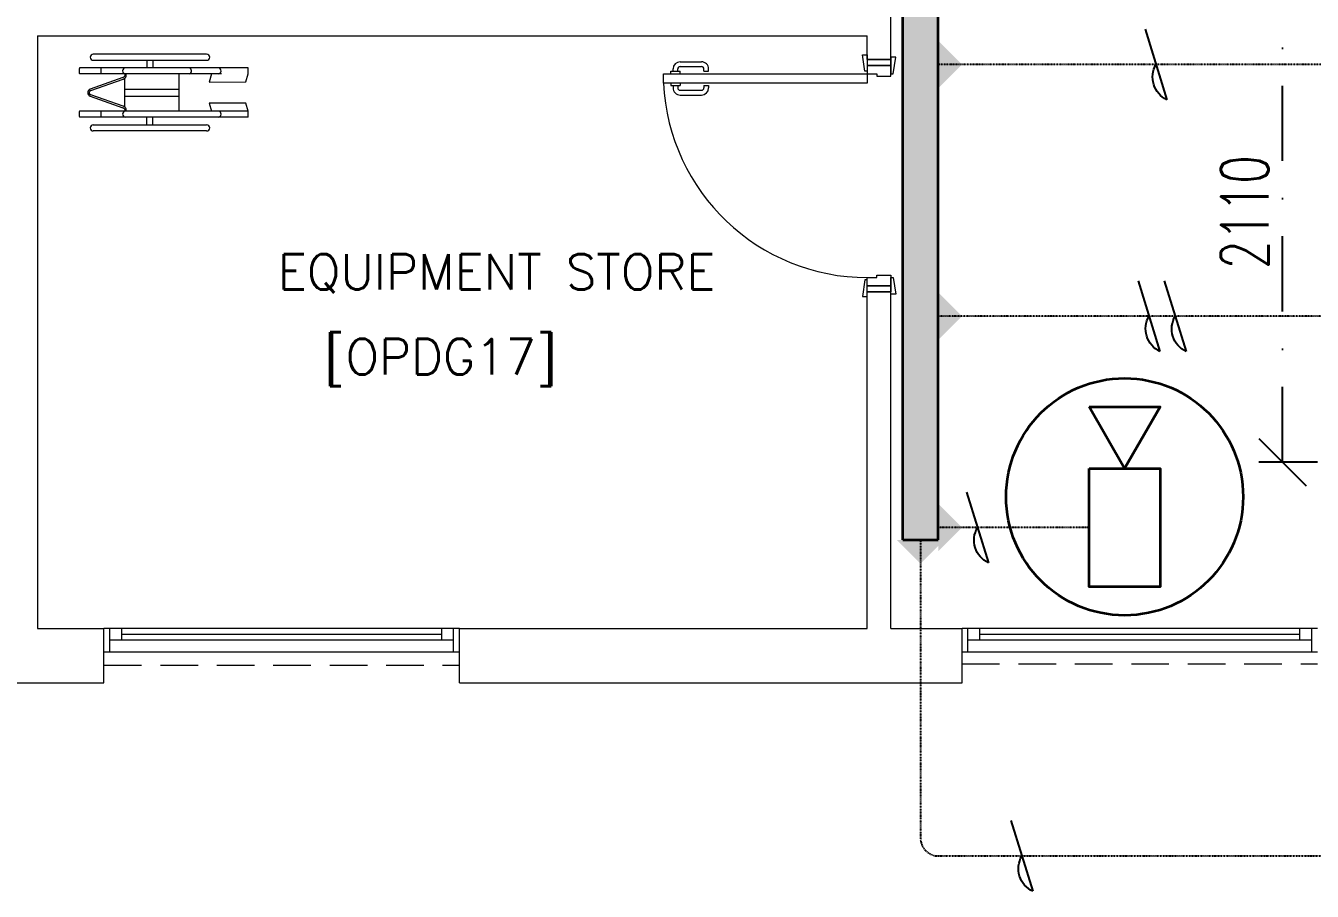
# Model space of a CAD drawing. Header units: inches. Extents: x -12418 to 57169, y -29325 to 19878.
# Drawn here: x 14148 to 19575, y -13976 to -10325 of the extents above; entities that cross this region are included whole.
import ezdxf

# ---------------------------------------------------------------- set-up
doc = ezdxf.new("R2010")
doc.units = ezdxf.units.IN
doc.header["$LTSCALE"] = 25
doc.header["$MEASUREMENT"] = 0
doc.linetypes.add('00-Ground Floor$0$HIDDEN', pattern=[9.525, 6.35, -3.175])
doc.linetypes.add('DASHDOT', pattern=[25.4, 12.7, -6.35, 0, -6.35])
doc.layers.get('0').update_dxf_attribs({"color": 8})
doc.layers.get('Defpoints').update_dxf_attribs({"color": 8})
doc.layers.add('0 @ 50', color=8, linetype='Continuous')
doc.layers.add('T-WIRE', color=140, linetype='Continuous')
for name, color, linetype, lineweight in [('00-Ground Floor$0$72_EGR_BASE_TEXT', 252, 'Continuous', 5), ('00-Ground Floor$0$Aluminum', 251, 'Continuous', 5), ('00-Ground Floor$0$LOADING', 253, 'Continuous', 5), ('00-Ground Floor$0$Proj', 251, 'Continuous', 5), ('00-Ground Floor$0$Walls', 251, 'Continuous', 5), ('00-Ground Floor$0$Wooden Joinery', 251, 'Continuous', 5), ('E-LITE-CLNG-CNDT', 6, 'DASHDOT', 35), ('T-CABL-TRAY', 60, 'Continuous', 35), ('T-DATA-CLNG-COND', 51, 'DASHDOT', 25), ('T-DATA-CLNG-COND @ 100', 51, 'DASHDOT', 25), ('T-DATA-DIM', 251, 'DASHDOT', 25), ('T-SERT-CLNG @ 100', 60, 'Continuous', 35)]:
    doc.layers.add(name, color=color, linetype=linetype, lineweight=lineweight)
doc.styles.add('00-Ground Floor$0$SIMPLEX', font='SIMPLEX.shx', dxfattribs={"height": 150})
doc.styles.add('DC_Simplex', font='SIMPLEX.shx', dxfattribs={"width": 0.7})
doc.dimstyles.new('DevCad-MM', dxfattribs={"dimscale": 0.01, "dimtxt": 2, "dimasz": 2, "dimexe": 1, "dimexo": 1, "dimgap": 0.6, "dimtad": 1, "dimdec": 0, "dimrnd": 10, "dimzin": 1, "dimdsep": 46, "dimtxsty": 'DC_Simplex', "dimblk1": 'OBLIQUE', "dimblk2": 'OBLIQUE', "dimsah": 1, "dimcen": 3, "dimclrd": 256, "dimclre": 256, "dimclrt": 45, "dimadec": 0, "dimazin": 0, "dimtfac": 1, "dimtdec": 0, "dimtix": 1, "dimtmove": 2, "dimatfit": 2, "dimldrblk": 'OBLIQUE', "dimfxl": 1, "dimtolj": 1, "dimtzin": 0, "dimarcsym": 0})

# ---------------------------------------------------------------- blocks, each defined once
blk = doc.blocks.new('00-Ground Floor$0$A$C72370EFE')
at = {"layer": '00-Ground Floor$0$Wooden Joinery'}
for p, q in [((-0.01, -0.04), (-0.02, -0.04)), ((-0.01, -0.03), (-0.01, -0.07)), ((0, -0.03), (-0.01, -0.03)), ((0.04, -0.03), (0.05, -0.03)), ((0.05, -0.03), (0.05, -0.07)), ((0.05, -0.04), (0.06, -0.04)), ((-0.05, -0.07), (-0.05, -0.16)), ((-0.03, -0.07), (-0.03, -0.16)), ((-0.01, -0.06), (-0.02, -0.06)), ((0, -0.07), (-0.01, -0.07)), ((0.04, -0.07), (0.05, -0.07)), ((0.05, -0.06), (0.06, -0.06)), ((0.07, -0.07), (0.07, -0.16)), ((0.09, -0.07), (0.09, -0.16)), ((-0.01, -0.17), (-0.02, -0.17)), ((-0.01, -0.19), (-0.02, -0.19)), ((-0.01, -0.17), (-0.01, -0.19)), ((0.05, -0.17), (0.06, -0.17)), ((0.05, -0.17), (0.05, -0.19)), ((0.05, -0.19), (0.06, -0.19))]:
    blk.add_line(p, q, dxfattribs=at)
for centre, radius, start, end in [((-0.02, -0.07), 0.03, 90, 180), ((0.06, -0.07), 0.03, 0, 90), ((-0.02, -0.07), 0.01, 90, 180), ((0.06, -0.07), 0.01, 0, 90), ((-0.02, -0.16), 0.03, 180, 270), ((-0.02, -0.16), 0.01, 180, 270), ((0.06, -0.16), 0.01, 270, 0), ((0.06, -0.16), 0.03, 270, 0)]:
    blk.add_arc(centre, radius, start, end, dxfattribs=at)
blk = doc.blocks.new('00-Ground Floor$0$A$C5DAD61B4')
at = {"layer": '00-Ground Floor$0$Wooden Joinery'}
for points in [[(80, 959.1), (80, 969.1), (10, 979.1), (10, 959.1)], [(940, 959.1), (940, 969.1), (1010, 979.1), (1010, 959.1)], [(70, 859.1), (70, 849.1), (0, 839.1), (0, 859.1)], [(120, 859.1), (120, 0), (80, 0), (80, 859.1)], [(950, 859.1), (950, 849.1), (1020, 839.1), (1020, 859.1)]]:
    blk.add_lwpolyline(points, close=True, dxfattribs=at)
for points in [[(45, 859.1), (45, 959.1), (20, 959.1), (20, 859.1), (45, 859.1)], [(45, 859.1), (80, 859.1), (80, 899.1), (90, 899.1), (90, 959.1), (45, 959.1), (45, 859.1)], [(975, 859.1), (940, 859.1), (940, 899.1), (930, 899.1), (930, 959.1), (975, 959.1), (975, 859.1)], [(975, 859.1), (975, 959.1), (1000, 959.1), (1000, 859.1), (975, 859.1)]]:
    blk.add_lwpolyline(points, dxfattribs=at)
blk.add_arc((80, 859.1), 860, 272.666, 0, dxfattribs=at)
at = {"layer": '00-Ground Floor$0$Wooden Joinery', "xscale": 999.9999999998854, "yscale": 999.9999999998854, "zscale": 999.9999999998854, "rotation": 180}
blk.add_blockref('00-Ground Floor$0$A$C72370EFE', (120, 0), dxfattribs=at)
blk = doc.blocks.new('00-Ground Floor$0$HF14449A-P')
for p, q in [((-0.2244, 0.0577), (-0.7026, 0.0577)), ((-0.05, 0), (-0.7602, 0)), ((-0.7026, 0.0323), (-0.2244, 0.0323)), ((-0.4762, 0.0321), (-0.4762, -0.0003)), ((-0.4508, 0.0321), (-0.4508, -0.0003)), ((-0.05, -0.0255), (-0.05, 0)), ((-0.1618, -0.0254), (-0.7597, -0.0254)), ((-0.578, -0.0409), (-0.7158, -0.0896)), ((-0.7137, -0.0956), (-0.576, -0.047)), ((-0.5708, -0.044), (-0.5708, -0.1647)), ((-0.5699, -0.0249), (-0.5699, -0.0332)), ((-0.5636, -0.0346), (-0.5636, -0.0251)), ((-0.3406, -0.1837), (-0.3406, -0.0251)), ((-0.2045, -0.0254), (-0.2138, -0.0595)), ((-0.0589, -0.0584), (-0.05, -0.0255)), ((-0.5708, -0.0899), (-0.3406, -0.0899)), ((-0.2138, -0.0595), (-0.0589, -0.0584)), ((-0.7158, -0.1192), (-0.578, -0.1678)), ((-0.576, -0.1618), (-0.7137, -0.1132)), ((-0.5708, -0.1189), (-0.3406, -0.1189)), ((-0.0589, -0.1493), (-0.2138, -0.1482)), ((-0.2138, -0.1482), (-0.2045, -0.1824)), ((-0.0499, -0.1827), (-0.0589, -0.1493)), ((-0.05, -0.1827), (-0.7602, -0.1827)), ((-0.05, -0.2078), (-0.7593, -0.2078)), ((-0.5699, -0.1755), (-0.5699, -0.1837)), ((-0.5636, -0.1837), (-0.5636, -0.1742)), ((-0.4762, -0.2401), (-0.4762, -0.2078)), ((-0.4508, -0.2401), (-0.4508, -0.2078)), ((-0.05, -0.2078), (-0.05, -0.1827)), ((-0.7026, -0.2404), (-0.2244, -0.2404)), ((-0.2244, -0.2658), (-0.7026, -0.2658))]:
    blk.add_line(p, q)
for centre, radius, start, end in [((-0.7026, 0.045), 0.0127, 90, 180), ((-0.2244, 0.045), 0.0127, 0, 90), ((-0.7026, 0.045), 0.0127, 180, 270), ((-0.2244, 0.045), 0.0127, 270, 0), ((-0.5661, -0.0128), 0.0127, 98.7333, 261.2512), ((-0.5848, -0.0258), 0.0166, 294.282, 333.3732), ((-0.5848, -0.0258), 0.023, 292.5926, 337.4074), ((-0.301, -0.0129), 0.0127, 279.8278, 82.5002), ((-0.7106, -0.1044), 0.0157, 109.4325, 250.5675), ((-0.7106, -0.1044), 0.00936, 109.4229, 250.5771), ((-0.5848, -0.183), 0.023, 22.5926, 67.4074), ((-0.5661, -0.1952), 0.0127, 98.7488, 261.2667), ((-0.5848, -0.183), 0.0166, 26.6268, 65.718), ((-0.7026, -0.2531), 0.0127, 90, 180), ((-0.7026, -0.2531), 0.0127, 180, 270), ((-0.2244, -0.2531), 0.0127, 0, 90), ((-0.2244, -0.2531), 0.0127, 270, 0)]:
    blk.add_arc(centre, radius, start, end)
for centre, ratio, start_param, end_param in [((-0.7597, -0.0126), 0.241377, 0.152696, 3.141593), ((-0.6698, -0.0127), 0.078125, 3.141593, 6.498142), ((-0.1758, -0.0125), 0.964579, 3.250377, 6.096807), ((-0.7597, -0.1952), 0.241678, 0.147741, 3.289334), ((-0.6698, -0.1954), 0.078125, 3.141593, 6.498142), ((-0.1758, -0.1951), 0.964579, 3.252899, 6.098308)]:
    blk.add_ellipse(centre, major_axis=(0, 0.0127), ratio=ratio, start_param=start_param, end_param=end_param)
blk = doc.blocks.new('00-Ground Floor')
at = {"layer": '00-Ground Floor$0$Aluminum'}
for p, q in [((15977.9, -12867.4, 0), (14477.9, -12867.4, 0)), ((14502.9, -12967.4, 0), (14502.9, -12867.4, 0)), ((14552.9, -12917.4, 0), (14552.9, -12867.4, 0)), ((14552.9, -12892.4, 0), (15902.9, -12892.4, 0)), ((15902.9, -12917.4, 0), (15902.9, -12867.4, 0)), ((15952.9, -12967.4, 0), (15952.9, -12867.4, 0)), ((19597.7, -12867.4, 0), (18097.7, -12867.4, 0)), ((18122.7, -12967.4, 0), (18122.7, -12867.4, 0)), ((18172.7, -12917.4, 0), (18172.7, -12867.4, 0)), ((18172.7, -12892.4, 0), (19522.7, -12892.4, 0)), ((19522.7, -12917.4, 0), (19522.7, -12867.4, 0)), ((19572.7, -12967.4, 0), (19572.7, -12867.4, 0)), ((15977.9, -12967.4, 0), (14477.9, -12967.4, 0)), ((15952.9, -12917.4, 0), (14502.9, -12917.4, 0)), ((19597.7, -12967.4, 0), (18097.7, -12967.4, 0)), ((19572.7, -12917.4, 0), (18122.7, -12917.4, 0))]:
    blk.add_line(p, q, dxfattribs=at)
at = {"layer": '00-Ground Floor$0$Proj', "linetype": '00-Ground Floor$0$HIDDEN'}
for p, q in [((14477.9, -13022.6, 0), (15977.9, -13022.6, 0)), ((18097.7, -13017.4, 0), (19597.7, -13017.4, 0))]:
    blk.add_line(p, q, dxfattribs=at)
at = {"layer": '00-Ground Floor$0$Walls'}
for p, q in [((17797.7, -10467.4, 0), (17797.7, -8357.4, 0)), ((14197.9, -10367.4, 0), (14197.9, -12867.4, 0)), ((14197.9, -10367.4, 0), (17697.7, -10367.4, 0)), ((17697.7, -10467.4, 0), (17697.7, -10367.4, 0)), ((17697.7, -10467.4, 0), (17797.7, -10467.4, 0)), ((17697.7, -11447.4, 0), (17797.7, -11447.4, 0)), ((17697.7, -12867.4, 0), (17697.7, -11447.4, 0)), ((17797.7, -12867.4, 0), (17797.7, -11447.4, 0)), ((14197.9, -12867.4, 0), (14477.9, -12867.4, 0)), ((14477.9, -13097.4, 0), (14477.9, -12867.4, 0)), ((15977.9, -12867.4, 0), (17697.7, -12867.4, 0)), ((15977.9, -13097.4, 0), (15977.9, -12867.4, 0)), ((17797.7, -12867.4, 0), (18097.7, -12867.4, 0)), ((18097.7, -13097.4, 0), (18097.7, -12867.4, 0)), ((11977.9, -13097.4, 0), (14477.9, -13097.4, 0)), ((15977.9, -13097.4, 0), (18097.7, -13097.4, 0))]:
    blk.add_line(p, q, dxfattribs=at)
at = {"layer": '00-Ground Floor$0$LOADING', "lineweight": 0, "xscale": 1000, "yscale": 1000, "zscale": 1000}
blk.add_blockref('00-Ground Floor$0$HF14449A-P', (15135.6, -10503.1), dxfattribs=at)
at = {"layer": '00-Ground Floor$0$Wooden Joinery', "rotation": 270}
blk.add_blockref('00-Ground Floor$0$A$C5DAD61B4', (16838.7, -10447.4, 0), dxfattribs=at)
at = {"layer": '00-Ground Floor$0$72_EGR_BASE_TEXT', "char_height": 150, "attachment_point": 2, "style": '00-Ground Floor$0$SIMPLEX'}
for s, insert in [('EQUIPMENT STORE', (16134.2, -11288.1)), ('[OPDG17]', (15898.5, -11646.1, 0))]:
    blk.add_mtext(s, dxfattribs=dict(at, insert=insert))
blk = doc.blocks.new('*U51')
for points in [[(-1.5, 3.799), (1.5, 3.799), (0, 1.201)], [(-1.5, 1.201), (1.5, 1.201), (1.5, -3.799), (-1.5, -3.799)]]:
    blk.add_lwpolyline(points, close=True)
blk.add_circle((0, 0), 5)
blk = doc.blocks.new('*U129')
at = {"lineweight": 0}
h = blk.add_hatch(dxfattribs=at)
h.set_pattern_fill('HEX', color=253, scale=8, angle=180, style=0)
h.set_pattern_definition([(180, (-23193.732, -3e-10), (6e-13, -43.99409), [25.4, -50.8]), (300, (-23193.732, -3e-10), (38.1, 21.997045), [25.4, -50.8]), (240, (-23219.132, -3e-10), (38.1, -21.997045), [25.4, -50.8])])
h.paths.add_polyline_path([(-9746.9, 150), (-9746.9, 0), (0, 0), (0, 150)])
at = {"color": 0}
for p, q in [((0, 150), (-9746.9, 150)), ((0, 0), (0, 150)), ((0, 0), (-9746.9, 0))]:
    blk.add_line(p, q, dxfattribs=at)
blk = doc.blocks.new('W-TEL')
blk.add_line((-66, -212.7), (66, 212.7))
blk.add_arc((130.7, 76), 151.2, 115.33007, 210.17896)
blk = doc.blocks.new('*U119')
at = {"layer": 'T-WIRE', "xscale": -0.006999999999825377, "yscale": 0.006999999999970897, "zscale": 0.006999999999999999}
for p in [(0, 0), (1.102, -0.003)]:
    blk.add_blockref('W-TEL', p, dxfattribs=at)
blk = doc.blocks.new('*U118')
at = {"layer": 'T-WIRE', "xscale": -0.006999999999825377, "yscale": 0.006999999999970897, "zscale": 0.006999999999999999}
blk.add_blockref('W-TEL', (0, 0), dxfattribs=at)
blk = doc.blocks.new('*U105')
blk.add_hatch(color=256).paths.add_polyline_path([(-1, 0), (0, -1), (1, 0)])
blk = doc.blocks.new('_OBLIQUE')
at = {"color": 0, "linetype": 'ByBlock'}
blk.add_line((-0.5, -0.5), (0.5, 0.5), dxfattribs=at)
blk = doc.blocks.new('*D150')
at = {"layer": 'Defpoints', "color": 0, "transparency": 16777216}
for p in [(19450.1, -10057.4), (19794.1, -10057.4, 0), (19697.7, -12165.8, 0)]:
    blk.add_point(p, dxfattribs=at)
at = {"layer": 'T-DATA-DIM', "lineweight": -2, "transparency": 16777216}
for p, q in [((19694.1, -10057.4), (19350.1, -10057.4)), ((19450.1, -12165.8), (19450.1, -10057.4)), ((19597.7, -12165.8), (19350.1, -12165.8))]:
    blk.add_line(p, q, dxfattribs=at)
at = {"layer": 'T-DATA-DIM', "lineweight": -2, "transparency": 16777216, "xscale": 200, "yscale": 200, "zscale": 200}
for p, rotation in [((19450.1, -10057.4), 90), ((19450.1, -12165.8), 270)]:
    blk.add_blockref('_OBLIQUE', p, dxfattribs=dict(at, rotation=rotation))
at = {"layer": 'T-DATA-DIM', "color": 45, "transparency": 16777216, "insert": (19290.1, -11111.6), "char_height": 200, "attachment_point": 5, "rotation": 90, "style": 'DC_Simplex'}
blk.add_mtext('\\A1;2110', dxfattribs=at)
blk = doc.blocks.new('*U73')
blk.add_hatch(color=256).paths.add_polyline_path([(0, -1), (1, 0), (0, 1)])

msp = doc.modelspace()

# ---------------------------------------------------------------- linework, layer by layer
at = {"layer": 'T-DATA-CLNG-COND', "ltscale": 0.01, "elevation": 0}
msp.add_lwpolyline([(23546.4, -10488.1), (17997.7, -10488.6)], dxfattribs=at)
msp.add_lwpolyline([(19849.3, -12078.3), (19849.3, -11625.3, 0.414214), (19774.3, -11550.3), (17997.7, -11550.3)], format="xyb", dxfattribs=at)
at = {"layer": 'T-DATA-CLNG-COND', "ltscale": 0.01}
msp.add_lwpolyline([(18633.6, -12442.2), (17997.7, -12442.2)], dxfattribs=at)
msp.add_lwpolyline([(17922.7, -12494.3), (17922.7, -13752.3, 0.414214), (17997.7, -13827.3), (19872.2, -13827.3)], format="xyb", dxfattribs=at)

# ---------------------------------------------------------------- block references
at = {"layer": '0 @ 50', "xscale": 100, "yscale": 100, "zscale": 100, "rotation": 180}
for name, p in [('*U118', (18915.9, -10488.5, 0)), ('*U119', (18996.8, -11550.3, 0)), ('*U118', (18162.9, -12442.2)), ('*U118', (18350, -13827.3))]:
    msp.add_blockref(name, p, dxfattribs=at)
at = {"layer": 'E-LITE-CLNG-CNDT'}
msp.add_blockref('00-Ground Floor', (0, 0), dxfattribs=at)
at = {"layer": 'T-CABL-TRAY', "linetype": 'Continuous', "rotation": 270}
msp.add_blockref('*U129', (17847.7, -12494.3), dxfattribs=at)
at = {"layer": 'T-DATA-CLNG-COND @ 100', "xscale": -100, "yscale": 100, "zscale": 100, "rotation": 90.00000000001782}
for name, p in [('*U105', (17997.7, -10488.6, 0)), ('*U105', (17997.7, -11550.3, 0)), ('*U105', (17997.7, -12442.2)), ('*U73', (17922.7, -12494.3))]:
    msp.add_blockref(name, p, dxfattribs=at)
at = {"layer": 'T-SERT-CLNG @ 100', "xscale": 100, "yscale": 100, "zscale": 100}
msp.add_blockref('*U51', (18783.6, -12312.3), dxfattribs=at)

# ---------------------------------------------------------------- dimensions: what is measured, and where the dimension line sits
at = {"layer": 'T-DATA-DIM'}
dim = msp.add_linear_dim(base=(19450.1, -10057.4), p1=(19697.7, -12165.8, 0), p2=(19794.1, -10057.4, 0), angle=90, dimstyle='DevCad-MM', dxfattribs=at)
dim.commit()
dim.dimension.update_dxf_attribs({"geometry": '*D150', "text_midpoint": (19290.1, -11111.6)})

doc.saveas('drawing.dxf')
